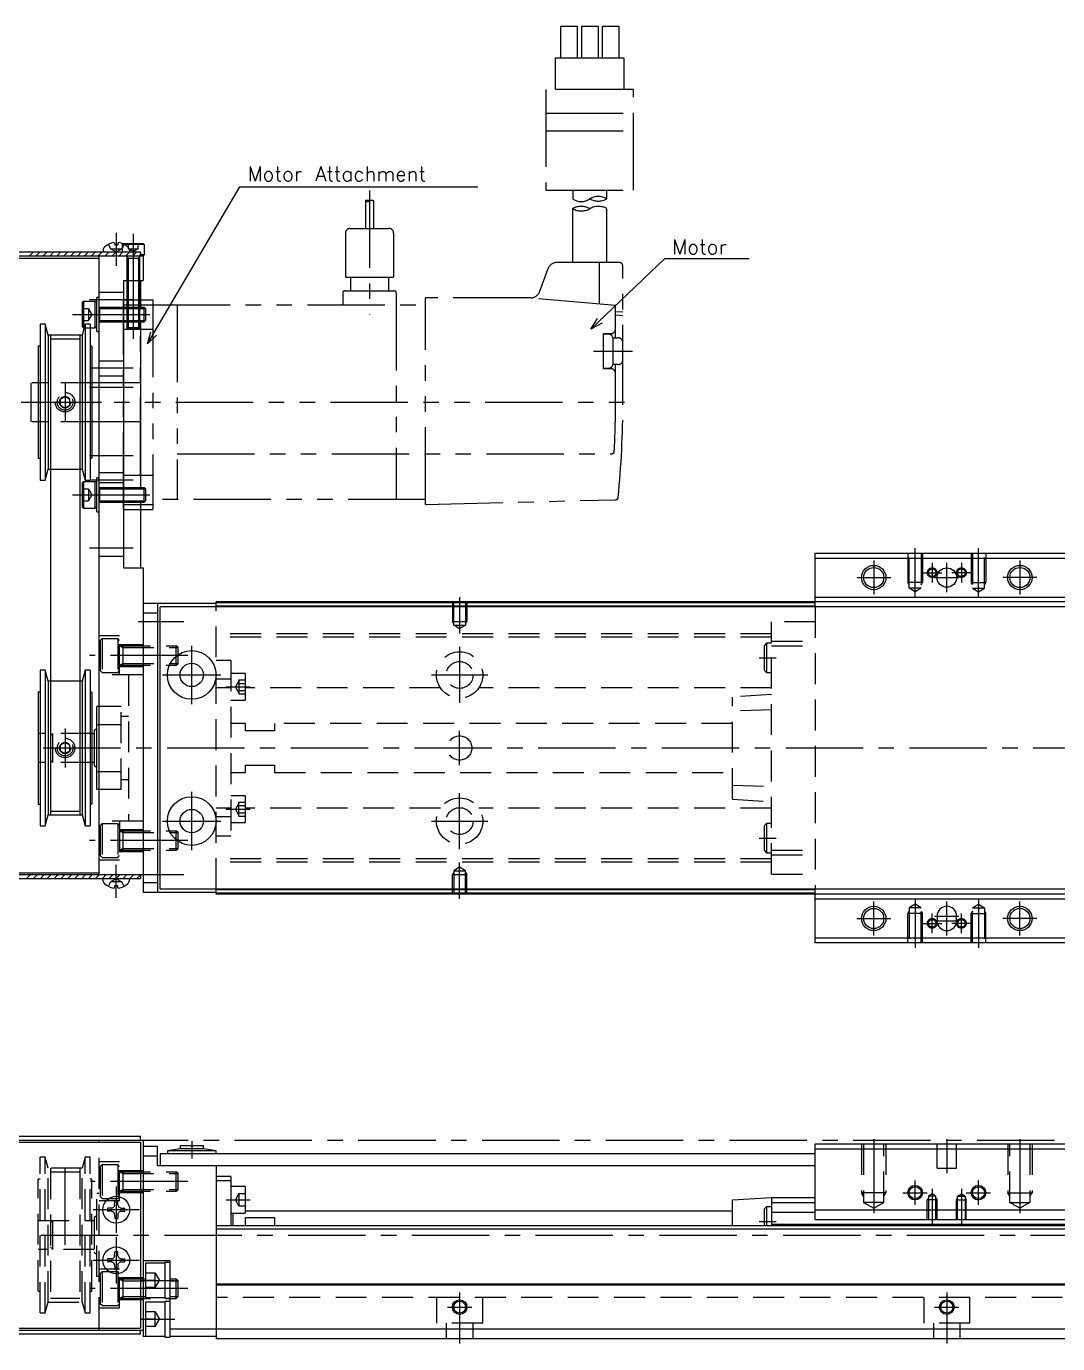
# Model space of a CAD drawing. Extents: x -2 to 770, y -8 to 279.
# Drawn here: x 255.8 to 467.5, y 9 to 279.5 of the extents above; entities that cross this region are included whole.
import ezdxf

# ---------------------------------------------------------------- set-up
doc = ezdxf.new("R2010")
doc.units = 0
doc.header["$LTSCALE"] = 0.5
for name, pattern in [('CENTER', [50.8, 31.75, -6.35, 6.35, -6.35]), ('DASHED', [19.05, 12.7, -6.35]), ('PHANTOM', [63.5, 31.75, -6.35, 6.35, -6.35, 6.35, -6.35])]:
    doc.linetypes.add(name, pattern=pattern)
for name, color, linetype in [('MSM_CENTER', 1, 'CENTER'), ('MSM_CONTINUOUS', 7, 'CONTINUOUS'), ('MSM_DASHED', 4, 'DASHED'), ('MSM_IMAGINARY', 6, 'PHANTOM'), ('MSM_NARROW', 5, 'CONTINUOUS'), ('MSM_PART_NUMBER', 7, 'CONTINUOUS')]:
    doc.layers.add(name, color=color, linetype=linetype)
doc.styles.get("Standard").update_dxf_attribs({"font": 'txt.shx', "height": 3, "bigfont": 'bigfont.shx'})

msp = doc.modelspace()

# ---------------------------------------------------------------- linework, layer by layer
at = {"layer": 'MSM_CENTER'}
for p, q in [((274.26, 237.06), (274.26, 230.3)), ((277.76, 236.9), (277.76, 215.3)), ((277.76, 223.3), (268.76, 223.3)), ((265.26, 220.3), (282.26, 220.3)), ((277.76, 209.3), (268.76, 209.3)), ((263.76, 206.3), (263.76, 198.3)), ((277.76, 205.3), (268.76, 205.3)), ((256.26, 202.3), (271.26, 202.3)), ((277.76, 191.3), (268.76, 191.3)), ((277.76, 186.3), (268.76, 186.3)), ((265.26, 183.3), (282.26, 183.3)), ((277.76, 172.3), (268.76, 172.3)), ((438.26, 162.39), (438.26, 172.3)), ((451.26, 162.39), (451.26, 172.3)), ((429.76, 169.8), (429.76, 162.8)), ((441.76, 169.3), (441.76, 165.3)), ((444.76, 163.3), (444.76, 169.3)), ((447.76, 169.3), (447.76, 165.3)), ((459.76, 169.8), (459.76, 162.8)), ((426.26, 166.3), (433.26, 166.3)), ((439.76, 167.3), (443.76, 167.3)), ((442.26, 166.3), (447.26, 166.3)), ((449.76, 167.3), (445.76, 167.3)), ((463.26, 166.3), (456.26, 166.3)), ((344.76, 162.3), (344.76, 154.79)), ((278.76, 157.3), (288.16, 157.3)), ((289.76, 140.3), (289.76, 152.3)), ((344.76, 152.05), (344.76, 140.55)), ((288.96, 150.3), (268.76, 150.3)), ((406.26, 149.8), (409.76, 149.8)), ((283.76, 146.3), (295.76, 146.3)), ((339.01, 146.3), (350.51, 146.3)), ((296.76, 143.85), (301.76, 143.85)), ((263.76, 135.3), (263.76, 127.3)), ((344.76, 127.8), (344.76, 134.8)), ((757.76, 131.3), (256.26, 131.3)), ((289.76, 110.3), (289.76, 122.3)), ((344.76, 110.55), (344.76, 122.05)), ((296.76, 118.74), (301.76, 118.74)), ((283.76, 116.3), (295.76, 116.3)), ((339.01, 116.3), (350.51, 116.3)), ((288.96, 112.3), (268.76, 112.3)), ((406.26, 112.8), (409.76, 112.8)), ((274.26, 100.54), (274.26, 107.3)), ((344.76, 100.3), (344.76, 107.81)), ((278.76, 105.3), (288.16, 105.3)), ((438.26, 100.21), (438.26, 90.3)), ((451.26, 100.21), (451.26, 90.3)), ((429.76, 92.8), (429.76, 99.8)), ((444.76, 92.8), (444.76, 99.8)), ((459.76, 92.8), (459.76, 99.8)), ((426.26, 96.3), (433.26, 96.3)), ((439.76, 95.3), (443.76, 95.3)), ((441.76, 93.3), (441.76, 97.3)), ((442.26, 96.8), (447.26, 96.8)), ((442.26, 95.8), (447.26, 95.8)), ((449.76, 95.3), (445.76, 95.3)), ((447.76, 93.3), (447.76, 97.3)), ((463.26, 96.3), (456.26, 96.3)), ((247.76, 50.8), (768.88, 50.8)), ((289.76, 50.6), (289.76, 47)), ((429.76, 51), (429.76, 35.81)), ((444.76, 51), (444.76, 44)), ((459.76, 51), (459.76, 35.81)), ((263.76, 29.3), (263.76, 47.05)), ((288.96, 42.3), (268.96, 42.3)), ((274.26, 41.25), (274.26, 31.75)), ((438.26, 37.5), (438.26, 42.5)), ((441.76, 40.76), (441.76, 33.5)), ((447.76, 40.76), (447.76, 33.5)), ((451.26, 37.5), (451.26, 42.5)), ((296.76, 38.55), (301.76, 38.55)), ((435.76, 40), (440.76, 40)), ((448.76, 40), (453.76, 40)), ((279.01, 36.5), (269.51, 36.5)), ((406.26, 34.1), (409.76, 34.1)), ((258.76, 31.3), (757.76, 31.3)), ((274.26, 30.85), (274.26, 21.35)), ((279.01, 26.1), (269.51, 26.1)), ((279.26, 22), (286.26, 22)), ((288.96, 20.3), (268.96, 20.3)), ((344.76, 19.5), (344.76, 9)), ((444.76, 19.5), (444.76, 9)), ((342.26, 16.5), (347.26, 16.5)), ((442.26, 16.5), (447.26, 16.5)), ((279.26, 14), (286.26, 14))]:
    msp.add_line(p, q, dxfattribs=at)
at = {"layer": 'MSM_CONTINUOUS'}
for p, q in [((279.26, 233.1), (253.96, 233.1)), ((271.55, 233.5), (271.51, 233.1)), ((273.93, 234.98), (273.95, 234.6)), ((273.95, 234.6), (274.58, 234.6)), ((274.59, 234.98), (274.58, 234.6)), ((275.67, 234.81), (275.76, 234.9)), ((275.76, 234.9), (279.76, 234.9)), ((280.01, 234.65), (275.98, 234.65)), ((276.98, 233.5), (277.01, 233.1)), ((279.26, 233.1), (279.26, 232.3)), ((279.76, 234.9), (280.01, 234.65)), ((280.01, 234.65), (280.01, 232.55)), ((253.56, 231.9), (270.76, 231.9)), ((279.76, 232.3), (253.96, 232.3)), ((270.76, 105.3), (270.76, 232.3)), ((280.01, 232.55), (279.26, 232.55)), ((279.76, 232.3), (280.01, 232.55)), ((279.76, 232.3), (279.76, 227.3)), ((275.76, 227.3), (275.76, 168.3)), ((275.76, 227.3), (279.76, 227.3)), ((276.46, 227.3), (276.46, 221.8)), ((279.06, 227.3), (279.06, 221.8)), ((279.26, 227.3), (279.26, 221.8)), ((267.26, 222.75), (267.56, 223.05)), ((267.26, 222.75), (267.26, 217.85)), ((267.56, 223.05), (269.96, 223.05)), ((267.56, 223.05), (267.56, 217.55)), ((270.26, 222.75), (269.96, 223.05)), ((269.96, 217.55), (269.96, 223.05)), ((270.76, 223.8), (270.26, 223.8)), ((270.26, 216.8), (270.26, 223.8)), ((275.76, 221.8), (279.99, 221.8)), ((279.99, 218.8), (279.99, 221.8)), ((279.99, 221.8), (280.26, 221.53)), ((280.26, 221.53), (280.26, 219.07)), ((259.66, 218.3), (258.62, 218.3)), ((258.62, 218.3), (258.62, 186.3)), ((259.66, 218.3), (259.66, 186.3)), ((260.26, 216.05), (259.66, 218.3)), ((267.86, 218.3), (267.26, 216.05)), ((267.56, 217.55), (267.26, 217.85)), ((267.56, 217.55), (267.66, 217.55)), ((268.9, 218.3), (267.86, 218.3)), ((267.86, 218.3), (267.86, 186.3)), ((268.9, 218.3), (268.9, 186.3)), ((268.9, 217.55), (269.96, 217.55)), ((270.26, 217.85), (269.96, 217.55)), ((270.26, 216.8), (270.76, 216.8)), ((275.76, 218.8), (279.99, 218.8)), ((276.46, 218.8), (276.46, 217.54)), ((279.06, 217.54), (276.46, 217.54)), ((276.7, 217.3), (276.46, 217.54)), ((278.82, 217.3), (276.7, 217.3)), ((278.82, 217.3), (279.06, 217.54)), ((279.06, 218.8), (279.06, 217.54)), ((279.26, 218.8), (279.26, 184.8)), ((280.26, 219.07), (279.99, 218.8)), ((258.26, 213.8), (258.26, 190.8)), ((258.62, 213.8), (258.26, 213.8)), ((260.26, 216.05), (260.26, 188.55)), ((267.26, 216.05), (260.26, 216.05)), ((260.76, 216.05), (260.76, 117.55)), ((266.76, 216.05), (266.76, 117.55)), ((267.26, 216.05), (267.26, 188.55)), ((269.26, 213.8), (268.9, 213.8)), ((269.26, 213.8), (269.26, 190.8)), ((258.26, 190.8), (258.62, 190.8)), ((268.9, 190.8), (269.26, 190.8)), ((259.66, 186.3), (260.26, 188.55)), ((260.26, 188.55), (260.76, 188.55)), ((266.76, 188.55), (267.26, 188.55)), ((267.26, 188.55), (267.86, 186.3)), ((270.26, 179.8), (270.26, 186.8)), ((270.76, 186.8), (270.26, 186.8)), ((258.62, 186.3), (259.66, 186.3)), ((267.26, 185.75), (267.56, 186.05)), ((267.26, 185.75), (267.26, 180.85)), ((267.56, 186.05), (269.96, 186.05)), ((267.56, 186.05), (267.56, 180.55)), ((267.86, 186.3), (268.9, 186.3)), ((270.26, 185.75), (269.96, 186.05)), ((269.96, 180.55), (269.96, 186.05)), ((275.76, 184.8), (279.99, 184.8)), ((279.99, 181.8), (279.99, 184.8)), ((279.99, 184.8), (280.26, 184.53)), ((280.26, 184.53), (280.26, 182.07)), ((275.76, 181.8), (279.99, 181.8)), ((279.26, 181.8), (279.26, 168.3)), ((280.26, 182.07), (279.99, 181.8)), ((267.56, 180.55), (267.26, 180.85)), ((267.56, 180.55), (269.96, 180.55)), ((270.26, 180.85), (269.96, 180.55)), ((270.26, 179.8), (270.76, 179.8)), ((417.76, 171.3), (471.76, 171.3)), ((417.76, 160.3), (417.76, 171.3)), ((275.76, 168.3), (279.76, 168.3)), ((279.76, 168.3), (279.76, 101.6)), ((417.76, 170.3), (471.76, 170.3)), ((417.76, 162.3), (471.76, 162.3)), ((294.76, 161), (279.76, 161)), ((282.76, 161), (282.76, 101.6)), ((283.26, 102.3), (283.26, 160.3)), ((755.26, 160.3), (283.26, 160.3)), ((294.76, 160.3), (294.76, 161.3)), ((744.76, 161.3), (294.76, 161.3)), ((417.76, 161.1), (294.76, 161.1)), ((417.76, 160.4), (294.76, 160.4)), ((282.76, 159), (279.76, 159)), ((259.66, 147.3), (258.62, 147.3)), ((258.62, 147.3), (258.62, 115.3)), ((259.66, 147.3), (259.66, 115.3)), ((260.26, 145.05), (259.66, 147.3)), ((267.86, 147.3), (267.26, 145.05)), ((267.86, 147.3), (267.86, 115.3)), ((268.9, 147.3), (267.86, 147.3)), ((268.9, 147.3), (268.9, 115.3)), ((260.76, 145.05), (260.26, 145.05)), ((260.26, 145.05), (260.26, 117.55)), ((267.26, 145.05), (266.76, 145.05)), ((267.26, 145.05), (267.26, 117.55)), ((258.26, 142.8), (258.26, 119.8)), ((258.62, 142.8), (258.26, 142.8)), ((269.26, 142.8), (268.9, 142.8)), ((269.26, 142.8), (269.26, 119.8)), ((270.26, 122.8), (270.26, 139.8)), ((270.76, 139.8), (270.26, 139.8)), ((270.26, 135.3), (269.76, 134.8)), ((270.26, 136.12), (270.76, 136.12)), ((269.26, 134.3), (269.76, 134.3)), ((269.76, 134.8), (269.76, 127.8)), ((269.76, 128.3), (269.26, 128.3)), ((269.76, 127.8), (270.26, 127.3)), ((270.26, 126.48), (270.76, 126.48)), ((270.76, 122.8), (270.26, 122.8)), ((258.26, 119.8), (258.62, 119.8)), ((268.9, 119.8), (269.26, 119.8)), ((259.66, 115.3), (260.26, 117.55)), ((260.26, 117.55), (267.26, 117.55)), ((267.26, 117.55), (267.86, 115.3)), ((258.62, 115.3), (259.66, 115.3)), ((267.86, 115.3), (268.9, 115.3)), ((253.56, 105.7), (270.76, 105.7)), ((253.96, 105.3), (279.76, 105.3)), ((253.96, 104.5), (279.26, 104.5)), ((271.55, 104.1), (271.51, 104.5)), ((273.93, 102.62), (273.95, 103)), ((274.58, 103), (273.95, 103)), ((274.59, 102.62), (274.58, 103)), ((276.98, 104.1), (277.01, 104.5)), ((279.26, 105.3), (279.26, 104.5)), ((282.76, 103.6), (279.76, 103.6)), ((294.76, 101.6), (279.76, 101.6)), ((755.26, 102.3), (283.26, 102.3)), ((294.76, 101.3), (294.76, 102.3)), ((417.76, 102.2), (294.76, 102.2)), ((417.76, 101.5), (294.76, 101.5)), ((744.76, 101.3), (294.76, 101.3)), ((417.76, 91.3), (417.76, 102.3)), ((417.76, 100.3), (471.76, 100.3)), ((442.76, 96.8), (442.76, 95.8)), ((446.76, 95.8), (446.76, 96.8)), ((417.76, 92.3), (471.76, 92.3)), ((471.76, 91.3), (417.76, 91.3)), ((253.96, 51.6), (279.26, 51.6)), ((279.26, 50.8), (279.26, 51.6)), ((252.76, 50.4), (279.26, 50.4)), ((253.96, 50.8), (279.76, 50.8)), ((270.76, 50.4), (270.76, 50.8)), ((279.26, 50.4), (279.26, 12.2)), ((279.76, 50.8), (279.76, 10.5)), ((282.76, 49.5), (279.76, 49.5)), ((282.76, 45.5), (282.76, 49.5)), ((287.36, 49), (284.76, 48.6)), ((287.36, 49.6), (287.36, 49)), ((292.16, 49.6), (287.36, 49.6)), ((292.16, 49), (287.36, 49)), ((292.16, 49), (292.16, 49.6)), ((294.76, 48.6), (292.16, 49)), ((417.76, 34.5), (417.76, 50)), ((417.76, 50), (471.76, 50)), ((417.76, 49), (471.76, 49)), ((282.76, 47.5), (279.76, 47.5)), ((283.26, 48), (283.26, 45.5)), ((417.76, 48), (283.26, 48)), ((284.76, 48.6), (284.76, 48)), ((294.76, 48.6), (284.76, 48.6)), ((294.76, 48), (294.76, 48.6)), ((417.76, 45.5), (282.76, 45.5)), ((294.76, 45.5), (294.76, 10)), ((297.76, 43.3), (294.76, 43.3)), ((297.76, 43.3), (297.76, 33.2)), ((297.76, 42.45), (294.76, 42.45)), ((300.76, 41.3), (297.76, 41.3)), ((300.76, 41.3), (300.76, 35.8)), ((273.93, 37.42), (273.95, 38.27)), ((274.59, 37.42), (274.58, 38.27)), ((400.76, 38.5), (408.76, 39)), ((400.76, 33.2), (400.76, 38.5)), ((408.76, 39), (417.76, 39)), ((408.76, 39), (408.76, 33.2)), ((408.76, 38), (417.76, 38)), ((273.34, 36.83), (272.49, 36.82)), ((273.34, 36.17), (272.49, 36.18)), ((273.34, 36.83), (273.74, 37.02)), ((273.34, 36.17), (273.74, 35.98)), ((273.93, 37.42), (273.74, 37.02)), ((273.93, 35.58), (273.74, 35.98)), ((273.93, 35.58), (273.95, 34.73)), ((274.59, 35.58), (274.58, 34.73)), ((274.59, 37.42), (274.78, 37.02)), ((274.59, 35.58), (274.78, 35.98)), ((275.19, 36.83), (274.78, 37.02)), ((275.19, 36.17), (274.78, 35.98)), ((275.19, 36.83), (276.03, 36.82)), ((275.19, 36.17), (276.03, 36.18)), ((297.76, 35.8), (300.76, 35.8)), ((298.26, 33.2), (298.26, 35.8)), ((300.76, 36.3), (400.76, 36.3)), ((407.76, 37.1), (407.26, 36.6)), ((407.26, 36.6), (407.26, 33.2)), ((408.76, 37.1), (407.76, 37.1)), ((407.76, 37.1), (407.76, 33.2)), ((408.76, 36), (417.76, 36)), ((417.76, 36.5), (471.76, 36.5)), ((744.76, 33.2), (294.76, 33.2)), ((744.76, 32.5), (294.76, 32.5)), ((300.76, 34.87), (306.76, 34.87)), ((300.76, 34.87), (300.76, 33.2)), ((306.76, 34.87), (306.76, 33.2)), ((408.76, 33.5), (480.76, 33.5)), ((417.76, 34.5), (471.76, 34.5)), ((273.93, 27.02), (273.95, 27.87)), ((274.59, 27.02), (274.58, 27.87)), ((273.34, 26.43), (272.49, 26.42)), ((273.34, 25.77), (272.49, 25.78)), ((273.34, 26.43), (273.74, 26.62)), ((273.34, 25.77), (273.74, 25.58)), ((273.93, 27.02), (273.74, 26.62)), ((273.93, 25.18), (273.74, 25.58)), ((273.93, 25.18), (273.95, 24.33)), ((274.59, 25.18), (274.58, 24.33)), ((274.59, 27.02), (274.78, 26.62)), ((274.59, 25.18), (274.78, 25.58)), ((275.19, 26.43), (274.78, 26.62)), ((275.19, 25.77), (274.78, 25.58)), ((275.19, 26.43), (276.03, 26.42)), ((275.19, 25.77), (276.03, 25.78)), ((285.26, 26), (279.76, 26)), ((284.26, 25.5), (280.26, 25.5)), ((280.26, 25.5), (280.26, 18.5)), ((285.26, 25.65), (284.26, 25.65)), ((284.26, 25.65), (284.26, 18.35)), ((285.26, 26), (285.26, 10.35)), ((744.76, 21.2), (294.76, 21.2)), ((744.76, 21), (294.76, 21)), ((280.26, 18.5), (284.26, 18.5)), ((284.26, 17.5), (280.26, 17.5)), ((280.26, 17.5), (280.26, 10.5)), ((284.26, 18.35), (285.26, 18.35)), ((285.26, 17.65), (284.26, 17.65)), ((284.26, 17.65), (284.26, 10.35)), ((252.76, 12.2), (279.26, 12.2)), ((253.96, 11.8), (279.76, 11.8)), ((253.96, 11), (279.26, 11)), ((270.76, 11.8), (270.76, 12.2)), ((279.26, 11), (279.26, 11.8)), ((744.76, 12), (285.26, 12)), ((284.26, 10.5), (279.76, 10.5)), ((284.26, 10.35), (285.26, 10.35)), ((294.76, 10.5), (285.26, 10.5)), ((744.76, 10), (294.76, 10))]:
    msp.add_line(p, q, dxfattribs=at)
for centre, radius in [((429.76, 166.3), 2.07), ((444.76, 166.3), 2), ((459.76, 166.3), 2.07), ((289.76, 146.3), 5), ((289.76, 146.3), 2.4), ((289.76, 116.3), 5), ((289.76, 116.3), 2.4), ((429.76, 96.3), 2.07), ((459.76, 96.3), 2.07), ((438.26, 40), 1.23), ((451.26, 40), 1.23), ((274.26, 36.5), 2.75), ((274.26, 26.1), 2.75), ((344.76, 16.5), 1.23), ((444.76, 16.5), 1.23)]:
    msp.add_circle(centre, radius, dxfattribs=at)
for centre, radius, start, end in [((272.54, 233.42), 1, 133.4267, 175), ((274.26, 231.6), 3.5, 98.5396, 133.4267), ((273.73, 234.78), 0.284, 44.1872, 87.0617), ((274.8, 234.78), 0.284, 92.9383, 135.8128), ((274.26, 231.6), 3.5, 46.5733, 81.4604), ((275.98, 233.42), 1, 5, 46.5733), ((272.54, 104.18), 1, 185, 226.5733), ((274.26, 106), 3.5, 226.5733, 261.4604), ((274.26, 106), 3.5, 278.5396, 313.4267), ((275.98, 104.18), 1, 313.4267, 355), ((273.73, 102.82), 0.284, 272.9383, 315.8128), ((274.8, 102.82), 0.284, 224.1872, 267.0617), ((444.76, 96.8), 2, 0, 180), ((444.76, 95.8), 2, 180, 0), ((274.26, 36.5), 1.8, 79.8876, 100.1124), ((274.26, 36.5), 1.8, 169.8876, 190.1124), ((274.26, 36.5), 1.8, 349.8876, 10.1124), ((274.26, 36.5), 1.8, 259.8876, 280.1124), ((274.26, 26.1), 1.8, 79.8876, 100.1124), ((274.26, 26.1), 1.8, 169.8876, 190.1124), ((274.26, 26.1), 1.8, 349.8876, 10.1124), ((274.26, 26.1), 1.8, 259.8876, 280.1124)]:
    msp.add_arc(centre, radius, start, end, dxfattribs=at)
at = {"layer": 'MSM_DASHED'}
for p, q in [((272.65, 234.71), (273.12, 233.77)), ((274.26, 233.17), (273.12, 233.77)), ((273.12, 233.77), (275.41, 233.77)), ((274.26, 233.17), (275.41, 233.77)), ((275.87, 234.71), (275.41, 233.77)), ((275.51, 234.65), (275.67, 234.81)), ((275.51, 234.65), (275.51, 233.1)), ((275.98, 234.65), (275.51, 234.65)), ((276.76, 233.8), (276.76, 234.9)), ((277.76, 233.22), (276.76, 233.8)), ((276.76, 233.8), (278.76, 233.8)), ((277.76, 234.9), (277.76, 233.8)), ((278.76, 233.8), (277.76, 233.22)), ((278.76, 233.8), (278.76, 234.9)), ((276.46, 232.2), (276.46, 227.3)), ((279.06, 231.81), (276.46, 231.81)), ((276.7, 231.81), (276.7, 227.3)), ((278.82, 231.81), (278.82, 227.3)), ((279.06, 232.2), (279.06, 227.3)), ((270.76, 224.9), (275.76, 224.9)), ((270.76, 221.8), (275.76, 221.8)), ((270.8, 221.8), (270.8, 218.8)), ((267.26, 221.55), (268.56, 221.55)), ((267.26, 220.3), (268.56, 220.3)), ((268.56, 221.55), (268.56, 219.05)), ((268.56, 221.55), (269.28, 220.3)), ((269.28, 220.3), (268.56, 219.05)), ((270.76, 221.55), (270.8, 221.53)), ((270.8, 221.53), (275.76, 221.53)), ((267.26, 219.05), (268.56, 219.05)), ((267.66, 217.55), (268.9, 217.55)), ((270.76, 219.05), (270.8, 219.07)), ((270.76, 218.8), (275.76, 218.8)), ((270.8, 219.07), (275.76, 219.07)), ((260.76, 215.29), (266.76, 215.29)), ((270.76, 210.8), (275.76, 210.8)), ((269.26, 206.3), (258.26, 206.3)), ((270.76, 207.7), (275.76, 207.7)), ((263.76, 203.45), (262.76, 202.88)), ((262.76, 202.88), (262.76, 201.72)), ((264.76, 202.88), (263.76, 203.45)), ((264.76, 201.72), (264.76, 202.88)), ((262.76, 201.72), (263.76, 201.15)), ((263.76, 201.15), (264.76, 201.72)), ((269.26, 198.3), (258.26, 198.3)), ((260.76, 188.55), (266.76, 188.55)), ((270.76, 187.9), (275.76, 187.9)), ((267.26, 184.55), (268.56, 184.55)), ((268.56, 184.55), (268.56, 182.05)), ((268.56, 184.55), (269.28, 183.3)), ((270.76, 185.8), (275.76, 185.8)), ((270.76, 184.8), (275.76, 184.8)), ((270.76, 184.55), (270.8, 184.53)), ((270.8, 184.8), (270.8, 181.8)), ((270.8, 184.53), (275.76, 184.53)), ((267.26, 183.3), (268.56, 183.3)), ((267.26, 182.05), (268.56, 182.05)), ((269.28, 183.3), (268.56, 182.05)), ((270.76, 182.05), (270.8, 182.07)), ((270.76, 181.8), (275.76, 181.8)), ((270.8, 182.07), (275.76, 182.07)), ((270.76, 170.7), (275.76, 170.7)), ((436.76, 171.3), (436.76, 165.3)), ((437.03, 164.1), (437.03, 171.3)), ((439.49, 171.3), (439.49, 164.1)), ((439.76, 171.3), (439.76, 165.3)), ((449.76, 171.3), (449.76, 165.3)), ((450.03, 171.3), (450.03, 164.1)), ((452.49, 164.1), (452.49, 171.3)), ((452.76, 171.3), (452.76, 165.3)), ((439.76, 165.3), (436.76, 165.3)), ((437.03, 164.83), (436.76, 165.3)), ((439.49, 164.83), (439.76, 165.3)), ((449.76, 165.3), (452.76, 165.3)), ((450.03, 164.83), (449.76, 165.3)), ((452.49, 164.83), (452.76, 165.3)), ((439.49, 164.1), (437.03, 164.1)), ((438.26, 163.39), (437.03, 164.1)), ((439.49, 164.1), (438.26, 163.39)), ((450.03, 164.1), (452.49, 164.1)), ((450.03, 164.1), (451.26, 163.39)), ((451.26, 163.39), (452.49, 164.1)), ((294.76, 102.3), (294.76, 160.3)), ((343.26, 161.3), (343.26, 157.3)), ((343.53, 156.5), (343.53, 161.3)), ((345.99, 161.3), (345.99, 156.5)), ((346.26, 161.3), (346.26, 157.3)), ((417.76, 160.3), (417.76, 102.3)), ((343.53, 156.83), (343.26, 157.3)), ((343.26, 157.3), (346.26, 157.3)), ((345.99, 156.83), (346.26, 157.3)), ((417.76, 157.2), (408.76, 157.2)), ((408.76, 105.4), (408.76, 157.2)), ((274.96, 154.3), (270.76, 154.3)), ((274.96, 146.3), (274.96, 154.3)), ((408.76, 154.75), (294.76, 154.75)), ((343.53, 156.5), (345.99, 156.5)), ((344.76, 155.79), (343.53, 156.5)), ((345.99, 156.5), (344.76, 155.79)), ((270.96, 153.4), (271.36, 153.8)), ((270.96, 153.4), (270.96, 147.2)), ((271.36, 153.8), (271.36, 146.8)), ((271.36, 153.8), (274.56, 153.8)), ((274.56, 153.8), (274.56, 146.8)), ((274.96, 153.4), (274.56, 153.8)), ((274.96, 152.55), (279.76, 152.55)), ((274.96, 152.3), (286.58, 152.3)), ((274.96, 152.3), (275.62, 151.92)), ((275.62, 152.3), (275.62, 148.3)), ((275.62, 151.92), (286.96, 151.92)), ((286.58, 148.3), (286.58, 152.3)), ((286.96, 151.92), (286.58, 152.3)), ((286.96, 148.68), (286.96, 151.92)), ((408.76, 154.05), (294.76, 154.05)), ((407.76, 152.8), (407.26, 152.3)), ((407.26, 152.3), (407.26, 147.3)), ((407.76, 152.8), (407.76, 146.8)), ((408.76, 152.8), (407.76, 152.8)), ((408.76, 153.25), (417.76, 153.25)), ((408.76, 152.25), (417.76, 152.25)), ((297.76, 149.3), (294.76, 149.3)), ((297.76, 149.3), (297.76, 113.3)), ((279.76, 146.3), (270.76, 146.3)), ((271.36, 146.8), (270.96, 147.2)), ((271.36, 146.8), (274.56, 146.8)), ((274.56, 146.8), (274.96, 147.2)), ((274.96, 148.3), (275.62, 148.68)), ((274.96, 148.3), (286.58, 148.3)), ((274.96, 148.05), (279.76, 148.05)), ((275.62, 148.68), (286.96, 148.68)), ((276.76, 146.3), (276.76, 116.3)), ((286.58, 148.3), (286.96, 148.68)), ((300.76, 146.6), (297.76, 146.6)), ((300.76, 146.6), (300.76, 141.1)), ((407.26, 147.3), (407.76, 146.8)), ((407.76, 146.8), (408.76, 146.8)), ((266.76, 145.05), (260.76, 145.05)), ((297.76, 145.43), (294.76, 145.43)), ((297.76, 143.68), (294.76, 143.68)), ((299.46, 145.1), (298.74, 143.85)), ((299.46, 142.6), (298.74, 143.85)), ((299.46, 145.3), (300.76, 145.3)), ((299.46, 145.3), (299.46, 142.41)), ((299.46, 144.58), (300.76, 144.58)), ((340.81, 143.66), (300.76, 143.66)), ((408.76, 143.66), (348.71, 143.66)), ((297.76, 141.1), (300.76, 141.1)), ((299.46, 143.13), (300.76, 143.13)), ((299.46, 142.41), (300.76, 142.41)), ((408.76, 142.3), (400.76, 141.77)), ((400.76, 120.83), (400.76, 141.77)), ((275.26, 139.8), (270.76, 139.8)), ((275.26, 122.8), (275.26, 139.8)), ((408.76, 139.16), (400.76, 138.9)), ((270.76, 136.12), (275.26, 136.12)), ((276.76, 137.8), (275.26, 137.8)), ((300.76, 136.3), (297.76, 136.3)), ((300.76, 136.3), (300.76, 134.8)), ((306.76, 136.3), (306.76, 134.8)), ((400.76, 136.3), (306.76, 136.3)), ((269.26, 134.3), (258.26, 134.3)), ((261.26, 134.3), (260.76, 133.8)), ((261.26, 128.3), (261.26, 134.3)), ((306.76, 134.8), (300.76, 134.8)), ((263.76, 132.45), (262.76, 131.88)), ((262.76, 131.88), (262.76, 130.72)), ((262.76, 130.72), (263.76, 130.15)), ((264.76, 131.88), (263.76, 132.45)), ((263.76, 130.15), (264.76, 130.72)), ((264.76, 130.72), (264.76, 131.88)), ((269.26, 128.3), (258.26, 128.3)), ((260.76, 128.8), (261.26, 128.3)), ((300.76, 127.8), (306.76, 127.8)), ((300.76, 127.8), (300.76, 126.3)), ((306.76, 127.8), (306.76, 126.3)), ((270.76, 126.48), (275.26, 126.48)), ((276.76, 124.8), (275.26, 124.8)), ((297.76, 126.3), (300.76, 126.3)), ((306.76, 126.3), (400.76, 126.3)), ((275.26, 122.8), (270.76, 122.8)), ((400.76, 123.7), (408.76, 123.44)), ((300.76, 121.49), (297.76, 121.49)), ((299.46, 119.99), (298.74, 118.74)), ((299.46, 120.19), (300.76, 120.19)), ((299.46, 117.3), (299.46, 120.19)), ((299.46, 119.47), (300.76, 119.47)), ((300.76, 121.49), (300.76, 115.99)), ((400.76, 120.83), (408.76, 120.3)), ((260.76, 118.31), (266.76, 118.31)), ((297.76, 118.92), (294.76, 118.92)), ((297.76, 117.17), (294.76, 117.17)), ((299.46, 117.49), (298.74, 118.74)), ((299.46, 118.02), (300.76, 118.02)), ((299.46, 117.3), (300.76, 117.3)), ((340.81, 118.94), (300.76, 118.94)), ((408.76, 118.94), (348.71, 118.94)), ((279.76, 116.3), (270.76, 116.3)), ((270.96, 115.4), (271.36, 115.8)), ((270.96, 115.4), (270.96, 109.2)), ((271.36, 115.8), (271.36, 108.8)), ((271.36, 115.8), (274.56, 115.8)), ((274.56, 115.8), (274.56, 108.8)), ((274.96, 115.4), (274.56, 115.8)), ((274.96, 116.3), (274.96, 108.3)), ((274.96, 114.55), (279.76, 114.55)), ((274.96, 114.3), (286.58, 114.3)), ((274.96, 114.3), (275.62, 113.92)), ((275.62, 114.3), (275.62, 110.3)), ((275.62, 113.92), (286.96, 113.92)), ((286.58, 110.3), (286.58, 114.3)), ((286.96, 113.92), (286.58, 114.3)), ((286.96, 110.68), (286.96, 113.92)), ((297.76, 115.99), (300.76, 115.99)), ((407.76, 115.8), (407.26, 115.3)), ((407.26, 115.3), (407.26, 110.3)), ((408.76, 115.8), (407.76, 115.8)), ((407.76, 115.8), (407.76, 109.8)), ((294.76, 113.3), (297.76, 113.3)), ((274.96, 108.3), (270.76, 108.3)), ((271.36, 108.8), (270.96, 109.2)), ((271.36, 108.8), (274.56, 108.8)), ((274.56, 108.8), (274.96, 109.2)), ((274.96, 110.3), (275.62, 110.68)), ((274.96, 110.3), (286.58, 110.3)), ((274.96, 110.05), (279.76, 110.05)), ((275.62, 110.68), (286.96, 110.68)), ((286.58, 110.3), (286.96, 110.68)), ((408.76, 108.55), (294.76, 108.55)), ((407.26, 110.3), (407.76, 109.8)), ((407.76, 109.8), (408.76, 109.8)), ((408.76, 110.35), (417.76, 110.35)), ((408.76, 109.35), (417.76, 109.35)), ((408.76, 107.85), (294.76, 107.85)), ((343.53, 105.77), (343.26, 105.3)), ((344.76, 106.81), (343.53, 106.1)), ((343.53, 106.1), (343.53, 101.3)), ((343.53, 106.1), (345.99, 106.1)), ((345.99, 106.1), (344.76, 106.81)), ((345.99, 101.3), (345.99, 106.1)), ((345.99, 105.77), (346.26, 105.3)), ((272.65, 102.89), (273.12, 103.83)), ((274.26, 104.43), (273.12, 103.83)), ((275.41, 103.83), (273.12, 103.83)), ((274.26, 104.43), (275.41, 103.83)), ((275.87, 102.89), (275.41, 103.83)), ((343.26, 101.3), (343.26, 105.3)), ((343.26, 105.3), (346.26, 105.3)), ((346.26, 101.3), (346.26, 105.3)), ((408.76, 105.4), (417.76, 105.4)), ((437.03, 97.77), (436.76, 97.3)), ((438.26, 99.21), (437.03, 98.5)), ((437.03, 98.5), (437.03, 91.3)), ((439.49, 98.5), (437.03, 98.5)), ((439.49, 98.5), (438.26, 99.21)), ((439.49, 91.3), (439.49, 98.5)), ((439.49, 97.77), (439.76, 97.3)), ((450.03, 97.77), (449.76, 97.3)), ((450.03, 98.5), (451.26, 99.21)), ((450.03, 91.3), (450.03, 98.5)), ((450.03, 98.5), (452.49, 98.5)), ((451.26, 99.21), (452.49, 98.5)), ((452.49, 98.5), (452.49, 91.3)), ((452.49, 97.77), (452.76, 97.3)), ((439.76, 97.3), (436.76, 97.3)), ((436.76, 91.3), (436.76, 97.3)), ((439.76, 91.3), (439.76, 97.3)), ((449.76, 91.3), (449.76, 97.3)), ((449.76, 97.3), (452.76, 97.3)), ((452.76, 91.3), (452.76, 97.3)), ((270.76, 12.2), (270.76, 50.4)), ((427.26, 50), (427.26, 40)), ((427.69, 50), (427.69, 38)), ((431.83, 38), (431.83, 50)), ((432.26, 50), (432.26, 40)), ((442.76, 45), (442.76, 50)), ((446.76, 45), (446.76, 50)), ((457.26, 50), (457.26, 40)), ((457.69, 38), (457.69, 50)), ((461.83, 50), (461.83, 38)), ((462.26, 50), (462.26, 40)), ((258.62, 15.3), (258.62, 47.3)), ((259.66, 47.3), (258.62, 47.3)), ((259.66, 15.3), (259.66, 47.3)), ((260.26, 45.05), (259.66, 47.3)), ((267.86, 47.3), (267.26, 45.05)), ((267.86, 15.3), (267.86, 47.3)), ((268.9, 47.3), (267.86, 47.3)), ((268.9, 15.3), (268.9, 47.3)), ((274.96, 46.3), (270.76, 46.3)), ((274.96, 38.3), (274.96, 46.3)), ((260.26, 17.55), (260.26, 45.05)), ((267.26, 45.05), (260.26, 45.05)), ((260.76, 45.05), (260.76, 17.55)), ((260.76, 44.29), (266.76, 44.29)), ((266.76, 45.05), (266.76, 17.55)), ((267.26, 17.55), (267.26, 45.05)), ((270.96, 45.4), (271.36, 45.8)), ((270.96, 45.4), (270.96, 39.2)), ((271.36, 45.8), (271.36, 38.8)), ((271.36, 45.8), (274.56, 45.8)), ((274.56, 45.8), (274.56, 38.8)), ((274.96, 45.4), (274.56, 45.8)), ((274.96, 44.55), (279.76, 44.55)), ((274.96, 44.3), (286.58, 44.3)), ((274.96, 44.3), (275.62, 43.92)), ((275.62, 44.3), (275.62, 40.3)), ((275.62, 43.92), (286.96, 43.92)), ((286.58, 40.3), (286.58, 44.3)), ((286.96, 43.92), (286.58, 44.3)), ((286.96, 40.68), (286.96, 43.92)), ((442.76, 45), (446.76, 45)), ((258.26, 19.8), (258.26, 42.8)), ((258.62, 42.8), (258.26, 42.8)), ((269.26, 42.8), (268.9, 42.8)), ((269.26, 19.8), (269.26, 42.8)), ((274.96, 40.3), (275.62, 40.68)), ((275.62, 40.68), (286.96, 40.68)), ((286.58, 40.3), (286.96, 40.68)), ((270.76, 39.8), (270.26, 39.8)), ((270.26, 22.8), (270.26, 39.8)), ((274.96, 38.3), (270.76, 38.3)), ((271.36, 38.8), (270.96, 39.2)), ((271.36, 38.8), (274.56, 38.8)), ((274.56, 38.8), (274.96, 39.2)), ((274.96, 40.3), (286.58, 40.3)), ((274.96, 40.05), (279.76, 40.05)), ((299.46, 39.8), (298.74, 38.55)), ((299.46, 37.3), (298.74, 38.55)), ((299.46, 39.8), (300.76, 39.8)), ((299.46, 39.8), (299.46, 37.3)), ((299.46, 38.55), (300.76, 38.55)), ((432.26, 40), (427.26, 40)), ((427.69, 39.25), (427.26, 40)), ((431.83, 38), (427.69, 38)), ((427.69, 38), (429.76, 36.81)), ((429.76, 36.81), (431.83, 38)), ((431.83, 39.25), (432.26, 40)), ((440.98, 38.87), (440.76, 38.5)), ((442.76, 38.5), (440.76, 38.5)), ((440.76, 34.5), (440.76, 38.5)), ((441.76, 39.76), (440.98, 39.31)), ((442.54, 39.31), (440.98, 39.31)), ((440.98, 39.31), (440.98, 34.5)), ((442.54, 39.31), (441.76, 39.76)), ((442.54, 34.5), (442.54, 39.31)), ((442.54, 38.87), (442.76, 38.5)), ((442.76, 34.5), (442.76, 38.5)), ((446.98, 38.87), (446.76, 38.5)), ((446.76, 34.5), (446.76, 38.5)), ((446.76, 38.5), (448.76, 38.5)), ((446.98, 39.31), (447.76, 39.76)), ((446.98, 39.31), (448.54, 39.31)), ((446.98, 34.5), (446.98, 39.31)), ((447.76, 39.76), (448.54, 39.31)), ((448.54, 39.31), (448.54, 34.5)), ((448.54, 38.87), (448.76, 38.5)), ((448.76, 34.5), (448.76, 38.5)), ((457.26, 40), (462.26, 40)), ((457.69, 39.25), (457.26, 40)), ((457.69, 38), (461.83, 38)), ((459.76, 36.81), (457.69, 38)), ((461.83, 38), (459.76, 36.81)), ((461.83, 39.25), (462.26, 40)), ((270.26, 35.3), (269.76, 34.8)), ((299.46, 37.3), (300.76, 37.3)), ((258.26, 34.3), (269.76, 34.3)), ((261.26, 34.3), (260.76, 33.8)), ((261.26, 28.3), (261.26, 34.3)), ((269.76, 34.8), (269.76, 27.8)), ((269.76, 28.3), (258.26, 28.3)), ((260.76, 28.8), (261.26, 28.3)), ((269.76, 27.8), (270.26, 27.3)), ((270.76, 22.8), (270.26, 22.8)), ((274.96, 24.3), (270.76, 24.3)), ((270.96, 23.4), (271.36, 23.8)), ((270.96, 23.4), (270.96, 17.2)), ((271.36, 23.8), (274.56, 23.8)), ((271.36, 23.8), (271.36, 16.8)), ((274.56, 23.8), (274.56, 16.8)), ((274.96, 23.4), (274.56, 23.8)), ((274.96, 16.3), (274.96, 24.3)), ((274.96, 22.55), (279.76, 22.55)), ((274.96, 22.3), (280.26, 22.3)), ((274.96, 22.3), (275.62, 21.92)), ((275.62, 22.3), (275.62, 18.3)), ((275.62, 21.92), (280.26, 21.92)), ((282.26, 23.5), (280.26, 23.5)), ((282.26, 22), (280.26, 22)), ((282.26, 20.5), (282.26, 23.5)), ((282.26, 23.5), (283.13, 22)), ((282.26, 20.5), (283.13, 22)), ((285.26, 22.3), (286.58, 22.3)), ((285.26, 21.92), (286.96, 21.92)), ((286.58, 18.3), (286.58, 22.3)), ((286.96, 21.92), (286.58, 22.3)), ((286.96, 18.68), (286.96, 21.92)), ((258.26, 19.8), (258.62, 19.8)), ((268.9, 19.8), (269.26, 19.8)), ((282.26, 20.5), (280.26, 20.5)), ((259.66, 15.3), (260.26, 17.55)), ((260.26, 17.55), (267.26, 17.55)), ((260.76, 18.31), (266.76, 18.31)), ((267.26, 17.55), (267.86, 15.3)), ((274.96, 16.3), (270.76, 16.3)), ((271.36, 16.8), (270.96, 17.2)), ((271.36, 16.8), (274.56, 16.8)), ((274.56, 16.8), (274.96, 17.2)), ((274.96, 18.3), (275.62, 18.68)), ((274.96, 18.3), (286.58, 18.3)), ((274.96, 18.05), (279.76, 18.05)), ((275.62, 18.68), (280.26, 18.68)), ((285.26, 18.68), (286.96, 18.68)), ((286.58, 18.3), (286.96, 18.68)), ((744.76, 18.5), (294.76, 18.5)), ((340.01, 18.5), (340.01, 13.2)), ((349.51, 13.2), (349.51, 18.5)), ((440.01, 18.5), (440.01, 13.2)), ((449.51, 13.2), (449.51, 18.5)), ((258.62, 15.3), (259.66, 15.3)), ((267.86, 15.3), (268.9, 15.3)), ((282.26, 15.5), (280.26, 15.5)), ((282.26, 14), (280.26, 14)), ((282.26, 12.5), (282.26, 15.5)), ((282.26, 15.5), (283.13, 14)), ((282.26, 12.5), (283.13, 14)), ((282.26, 12.5), (280.26, 12.5)), ((349.51, 13.2), (340.01, 13.2)), ((342.01, 13.2), (342.01, 10)), ((347.51, 10), (347.51, 13.2)), ((449.51, 13.2), (440.01, 13.2)), ((442.01, 13.2), (442.01, 10)), ((447.51, 10), (447.51, 13.2))]:
    msp.add_line(p, q, dxfattribs=at)
for centre, radius in [((263.76, 202.3), 2), ((263.76, 202.3), 1.62), ((263.76, 202.3), 1.15), ((441.76, 167.3), 1), ((441.76, 167.3), 0.784), ((447.76, 167.3), 1), ((447.76, 167.3), 0.784), ((344.76, 146.3), 4.75), ((344.76, 146.3), 2.75), ((263.76, 131.3), 2), ((263.76, 131.3), 1.62), ((344.76, 131.3), 2.5), ((263.76, 131.3), 1.15), ((344.76, 116.3), 4.75), ((344.76, 116.3), 2.75), ((441.76, 95.3), 1), ((441.76, 95.3), 0.784), ((447.76, 95.3), 1), ((447.76, 95.3), 0.784)]:
    msp.add_circle(centre, radius, dxfattribs=at)
for centre, start, end in [((276.36, 232.2), 0, 90), ((279.16, 232.2), 90, 180)]:
    msp.add_arc(centre, 0.1, start, end, dxfattribs=at)
at = {"layer": 'MSM_IMAGINARY'}
for p, q in [((365.46, 279.48), (368.86, 279.48)), ((365.46, 279.48), (365.46, 272.98)), ((368.86, 279.48), (368.86, 272.98)), ((369.76, 279.48), (373.16, 279.48)), ((369.76, 279.48), (369.76, 272.98)), ((373.16, 279.48), (373.16, 272.98)), ((374.06, 272.98), (374.06, 279.48)), ((374.06, 279.48), (377.46, 279.48)), ((377.46, 279.48), (377.46, 272.98)), ((364.46, 266.48), (364.46, 272.98)), ((364.46, 272.98), (378.46, 272.98)), ((378.46, 272.98), (378.46, 266.48)), ((380.46, 266.48), (362.46, 266.48)), ((362.46, 266.48), (362.46, 245.86)), ((380.46, 245.86), (380.46, 266.48)), ((362.46, 261.63), (380.46, 261.63)), ((362.46, 258.03), (380.46, 258.03)), ((325.41, 243.64), (325.41, 238)), ((326.26, 245.75), (326.26, 220.3)), ((327.11, 238), (327.11, 243.64)), ((362.46, 245.86), (380.46, 245.86)), ((367.96, 245.86), (367.96, 244.07)), ((374.96, 244.07), (374.96, 245.86)), ((367.96, 231), (367.96, 242.04)), ((374.96, 231), (374.96, 242.04)), ((321.31, 237), (321.31, 228)), ((322.31, 238), (330.21, 238)), ((331.21, 237), (331.21, 228)), ((377.46, 231), (364.76, 231)), ((373.46, 222.46), (373.46, 231)), ((378.26, 202.3), (378.26, 230.2)), ((321.31, 228), (331.21, 228)), ((322.36, 228), (322.36, 225.2)), ((330.16, 228), (330.16, 225.2)), ((362.88, 229.68), (361.18, 225.02)), ((277.76, 225.3), (277.76, 215.3)), ((320.76, 224.7), (320.76, 222.3)), ((321.26, 225.2), (331.26, 225.2)), ((331.76, 224.7), (331.76, 182.3)), ((275.76, 180.3), (275.76, 223.3)), ((275.76, 223.3), (281.76, 223.3)), ((275.76, 222.3), (281.76, 222.3)), ((276.46, 223.3), (276.46, 217.3)), ((276.7, 223.3), (276.7, 217.3)), ((278.82, 223.3), (278.82, 217.3)), ((279.06, 223.3), (279.06, 217.3)), ((281.76, 223.3), (281.76, 180.3)), ((281.76, 222.3), (337.76, 222.3)), ((286.76, 222.3), (286.76, 182.3)), ((337.76, 181.3), (337.76, 223.7)), ((359.3, 223.7), (337.76, 223.7)), ((376.76, 222.17), (359.3, 223.7)), ((376.76, 215.53), (376.76, 222.17)), ((378.26, 220.76), (376.76, 220.89)), ((378.26, 220.06), (376.76, 220.19)), ((275.76, 217.3), (281.76, 217.3)), ((279.26, 187.3), (279.26, 217.3)), ((374.26, 216.38), (375.76, 216.38)), ((374.26, 209.18), (374.26, 216.38)), ((375.26, 216.28), (374.26, 216.28)), ((376.23, 215.53), (377.26, 215.53)), ((376.26, 210.28), (376.26, 215.28)), ((372.26, 212.78), (380.26, 212.78)), ((374.26, 209.28), (375.26, 209.28)), ((375.76, 209.18), (374.26, 209.18)), ((377.26, 210.03), (376.26, 210.03)), ((376.76, 202.3), (376.76, 210.03)), ((279.26, 206.3), (256.76, 206.3)), ((256.76, 206.3), (256.76, 198.3)), ((254.76, 202.3), (380.26, 202.3)), ((279.26, 198.3), (256.76, 198.3)), ((286.76, 191.73), (376, 191.73)), ((275.76, 187.3), (281.76, 187.3)), ((275.76, 181.3), (281.76, 181.3)), ((337.76, 182.3), (281.76, 182.3)), ((337.76, 181.3), (376.82, 182.29)), ((275.76, 180.3), (281.76, 180.3))]:
    msp.add_line(p, q, dxfattribs=at)
for centre, radius, start, end in [((325.84, 242.9), 0.85, 60.0009, 119.999), ((325.84, 244.37), 0.85, 240.001, 299.999), ((326.69, 242.9), 0.85, 59.9987, 119.999), ((369.71, 246.51), 3, 234.3132, 305.6839), ((373.21, 241.04), 3.5, 60.0014, 120.0014), ((373.21, 247.1), 3.5, 240.0015, 300.0015), ((369.71, 239.01), 3.5, 60.0014, 120.1319), ((369.71, 245.07), 3.5, 239.871, 300), ((373.21, 239.01), 3.5, 60.0637, 120), ((322.31, 237), 1, 90, 180), ((330.21, 237), 1, 360, 90), ((364.76, 229), 2, 90, 160), ((377.46, 230.2), 0.8, 360, 90), ((321.26, 224.7), 0.5, 90, 180), ((331.26, 224.7), 0.5, 360, 90), ((359.3, 225.7), 2, 270, 340), ((375.76, 217.38), 1, 270, 0), ((375.26, 215.28), 1, 360, 90), ((377.26, 214.53), 1, 360, 90), ((377.26, 211.03), 1, 270, 360), ((375.26, 210.28), 1, 270, 360), ((375.76, 208.18), 1, 1.7094, 90), ((178.26, 202.3), 198.5, 357.0836, 0), ((178.26, 202.3), 200, 354.3874, 0), ((376, 192.23), 0.5, 270, 357.0836), ((376.8, 182.79), 0.5, 271.4503, 354.3874)]:
    msp.add_arc(centre, radius, start, end, dxfattribs=at)
at = {"layer": 'MSM_NARROW'}
for p, q in [((256.38, 232.3), (257.18, 233.1)), ((257.79, 232.3), (258.59, 233.1)), ((259.21, 232.3), (260.01, 233.1)), ((260.62, 232.3), (261.42, 233.1)), ((262.04, 232.3), (262.84, 233.1)), ((263.45, 232.3), (264.25, 233.1)), ((264.87, 232.3), (265.67, 233.1)), ((266.28, 232.3), (267.08, 233.1)), ((267.69, 232.3), (268.49, 233.1)), ((269.11, 232.3), (269.91, 233.1)), ((270.52, 232.3), (271.32, 233.1)), ((271.94, 232.3), (272.74, 233.1)), ((273.35, 232.3), (274.15, 233.1)), ((274.77, 232.3), (275.57, 233.1)), ((276.18, 232.3), (276.98, 233.1)), ((277.59, 232.3), (278.39, 233.1)), ((276.45, 232.25), (276.7, 231.81)), ((279.07, 232.25), (278.82, 231.81)), ((279.01, 232.3), (279.26, 232.55)), ((276.7, 227.3), (276.7, 221.8)), ((278.82, 227.3), (278.82, 221.8)), ((275.76, 221.53), (280.26, 221.53)), ((275.76, 219.07), (280.26, 219.07)), ((276.7, 218.8), (276.7, 217.3)), ((278.82, 218.8), (278.82, 217.3)), ((275.76, 184.53), (280.26, 184.53)), ((275.76, 182.07), (280.26, 182.07)), ((255.86, 104.5), (256.66, 105.3)), ((257.27, 104.5), (258.07, 105.3)), ((258.69, 104.5), (259.49, 105.3)), ((260.1, 104.5), (260.9, 105.3)), ((261.52, 104.5), (262.32, 105.3)), ((262.93, 104.5), (263.73, 105.3)), ((264.35, 104.5), (265.15, 105.3)), ((265.76, 104.5), (266.56, 105.3)), ((267.17, 104.5), (267.97, 105.3)), ((268.59, 104.5), (269.39, 105.3)), ((270, 104.5), (270.8, 105.3)), ((271.42, 104.5), (272.22, 105.3)), ((272.83, 104.5), (273.63, 105.3)), ((274.24, 104.5), (275.04, 105.3)), ((275.66, 104.5), (276.46, 105.3)), ((277.07, 104.5), (277.87, 105.3)), ((278.49, 104.5), (279.26, 105.27))]:
    msp.add_line(p, q, dxfattribs=at)
for centre, radius in [((429.76, 166.3), 2.5), ((459.76, 166.3), 2.5), ((429.76, 96.3), 2.5), ((459.76, 96.3), 2.5), ((438.26, 40), 1.5), ((451.26, 40), 1.5), ((344.76, 16.5), 1.5), ((444.76, 16.5), 1.5)]:
    msp.add_circle(centre, radius, dxfattribs=at)
at = {"layer": 'MSM_PART_NUMBER'}
for p, q in [((280.7, 214.29), (299.66, 246.54)), ((299.66, 246.54), (348.5, 246.54)), ((371.72, 217.28), (386.86, 231.83)), ((386.86, 231.83), (404.17, 231.83)), ((371.72, 217.28), (373.06, 219.49)), ((280.7, 214.29), (281.39, 216.78)), ((373.99, 218.52), (371.72, 217.28)), ((282.55, 216.1), (280.7, 214.29))]:
    msp.add_line(p, q, dxfattribs=at)

# ---------------------------------------------------------------- texts
for s, p in [('Motor Attachment', (301.22, 247.69)), ('Motor', (388.38, 232.69))]:
    msp.add_text(s, height=3, dxfattribs=at).set_placement(p)

doc.saveas('drawing.dxf')
